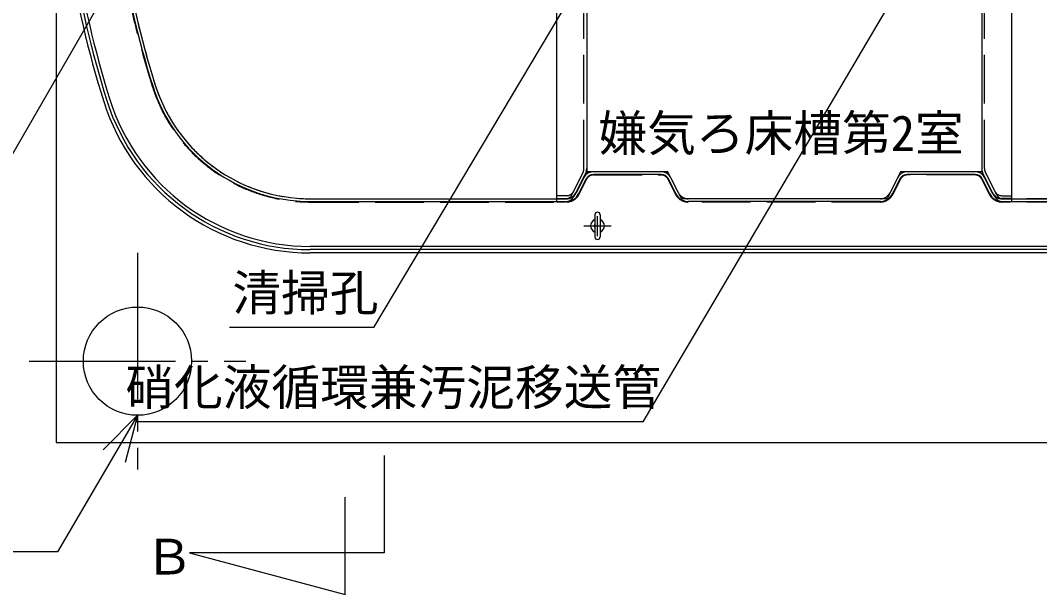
# Model space of a CAD drawing. Units: millimetres, scale not verified. Extents: x -8910 to 8910, y -6308 to 6308.
# Drawn here: x -6140 to -4257, y -695 to 366 of the extents above; entities that cross this region are included whole.
import ezdxf
from ezdxf.enums import TextEntityAlignment as Align

# ---------------------------------------------------------------- set-up
doc = ezdxf.new("R2010")
doc.units = ezdxf.units.MM
doc.header["$LTSCALE"] = 30
for name, pattern in [('CHAIN1', [8, 5, -1, 1, -1]), ('CHAIN2', [12, 9, -1, 1, -1]), ('DASHED3', [4, 3, -1]), ('DOUBLE_CHAIN2', [12.8, 9, -1, 0.6, -0.6, 0.6, -1])]:
    doc.linetypes.add(name, pattern=pattern)
for name, color, linetype, lineweight in [('0-2_空気管', 3, 'Continuous', 25), ('0-4_機器', 2, 'Continuous', 25), ('0-5_文字', 7, 'Continuous', 25), ('0-6_08', 2, 'Continuous', 25)]:
    doc.layers.add(name, color=color, linetype=linetype, lineweight=lineweight)
doc.styles.add('ＭＳ ゴシック', font='')
doc.styles.get('ＭＳ ゴシック').set_extended_font_data('MS Gothic')

msp = doc.modelspace()

# ---------------------------------------------------------------- linework, layer by layer
at = {"layer": '0-2_空気管'}
for p, q in [((-5148.84, 30.67), (-5148.84, 1542.27)), ((-4308.84, 1542.27), (-4308.84, 30.67)), ((-5093.84, 1486.47), (-5093.84, 86.47)), ((-4363.84, 1486.47), (-4363.84, 86.47)), ((-5116.53, 42.11), (-5095.95, 83.25)), ((-5099.37, 75.41), (-5113.32, 47.53)), ((-4956.21, 86.47), (-5081.48, 86.47)), ((-4956.21, 81.47), (-5081.48, 81.47)), ((-4924.37, 47.53), (-4938.32, 75.41)), ((-4519.37, 75.41), (-4533.32, 47.53)), ((-4376.2, 86.47), (-4501.48, 86.47)), ((-4376.2, 81.47), (-4501.48, 81.47)), ((-4341.16, 42.11), (-4361.73, 83.25)), ((-4344.37, 47.53), (-4358.31, 75.41)), ((-5094.9, 73.18), (-5108.84, 45.29)), ((-4928.84, 45.29), (-4942.79, 73.18)), ((-4514.9, 73.18), (-4528.84, 45.29)), ((-4348.84, 45.29), (-4362.79, 73.18)), ((-5604.75, 36.47), (-5131.21, 36.47)), ((-5604.75, 31.47), (-5131.21, 31.47)), ((-5149, 36.68), (-5130.84, 37.16)), ((-5149, 30.66), (-5133.89, 31.06)), ((-4551.21, 36.47), (-4906.48, 36.47)), ((-4551.21, 31.47), (-4906.48, 31.47)), ((-4308.84, 36.68), (-4326.84, 37.16)), ((-4326.48, 36.47), (-3951.21, 36.47)), ((-4326.48, 31.47), (-3951.21, 31.47)), ((-4308.84, 30.67), (-4323.8, 31.06)), ((-5078.85, 6.72), (-5078.85, -33.78)), ((-5068.85, 6.72), (-5068.85, -33.78)), ((-3835.85, -51.53), (-5604.75, -51.53)), ((-3835.85, -57.53), (-5604.75, -57.53)), ((-3835.85, -63.53), (-5604.75, -63.53)), ((-5467.91, -437.67), (-5467.91, -617.67)), ((-5539.91, -694.84), (-5539.91, -514.84))]:
    msp.add_line(p, q, dxfattribs=at)
at = {"layer": '0-2_空気管', "linetype": 'DASHED3'}
for p, q in [((-5098.84, 92.19), (-5098.84, 1480.75)), ((-4358.84, 92.19), (-4358.84, 1480.75)), ((-5093.84, 281.05), (-5093.84, 86.47)), ((-4363.84, 281.05), (-4363.84, 86.47)), ((-5100.43, 85.49), (-5121, 44.34)), ((-5099.37, 75.41), (-5113.32, 47.53)), ((-4956.21, 86.47), (-5081.48, 86.47)), ((-5081.48, 80.47), (-4956.21, 80.47)), ((-4924.37, 47.53), (-4938.32, 75.41)), ((-4519.37, 75.41), (-4533.32, 47.53)), ((-4376.2, 86.47), (-4501.48, 86.47)), ((-4376.2, 80.47), (-4501.48, 80.47)), ((-4344.37, 47.53), (-4358.31, 75.41)), ((-4357.26, 85.49), (-4336.69, 44.34)), ((-5107.95, 44.84), (-5094, 72.73)), ((-4943.68, 72.73), (-4929.74, 44.84)), ((-4514.01, 72.73), (-4527.95, 44.84)), ((-4349.74, 44.84), (-4363.68, 72.73)), ((-5130.97, 42.15), (-5148.84, 41.69)), ((-4326.72, 42.15), (-4308.84, 41.69)), ((-5604.75, 36.47), (-5131.21, 36.47)), ((-5604.75, 30.47), (-5131.21, 30.47)), ((-5134.02, 36.05), (-5148.84, 35.67)), ((-4551.21, 36.47), (-4906.48, 36.47)), ((-4551.21, 30.47), (-4906.48, 30.47)), ((-3951.21, 36.47), (-4326.48, 36.47)), ((-3951.21, 30.47), (-4326.48, 30.47)), ((-4323.66, 36.05), (-4308.84, 35.67))]:
    msp.add_line(p, q, dxfattribs=at)
at = {"layer": '0-2_空気管', "linetype": 'DOUBLE_CHAIN2'}
for p, q in [((-5095.95, 83.25), (-5093.84, 87.47)), ((-5093.84, 92.19), (-5093.84, 87.47)), ((-4918.84, 36.47), (-4924.37, 47.53)), ((-4533.32, 47.53), (-4538.84, 36.47)), ((-4906.48, 36.47), (-4918.84, 36.47)), ((-4538.84, 36.47), (-4551.21, 36.47))]:
    msp.add_line(p, q, dxfattribs=at)
at = {"layer": '0-2_空気管', "linetype": 'CHAIN1'}
for p, q in [((-5073.84, -32.68), (-5073.84, 4.31)), ((-5098.85, -13.53), (-5048.85, -13.53))]:
    msp.add_line(p, q, dxfattribs=at)
at = {"layer": '0-2_空気管', "linetype": 'DOUBLE_CHAIN2'}
for points in [[(-5081.48, 86.47), (-5093.84, 86.47), (-5099.37, 75.41)], [(-4938.32, 75.41), (-4943.84, 86.47), (-4956.21, 86.47)], [(-4501.48, 86.47), (-4513.84, 86.47), (-4519.37, 75.41)], [(-4358.31, 75.41), (-4363.84, 86.47), (-4376.2, 86.47)]]:
    msp.add_lwpolyline(points, dxfattribs=at)
at = {"layer": '0-2_空気管'}
msp.add_lwpolyline([(-5467.91, -617.67), (-5827.91, -617.67), (-5539.91, -694.84)], dxfattribs=at)
for centre, radius, start, end in [((-4173.84, 786.47), 1900, 180, 197.458), ((-4173.84, 786.47), 1894, 180, 197.458), ((-4173.84, 786.47), 1888, 180, 197.458), ((-4173.84, 786.47), 1805, 180, 197.458), ((-4173.84, 786.47), 1800, 180, 197.458), ((-5604.75, 336.47), 305, 197.458, 270), ((-5604.75, 336.47), 300, 197.458, 270), ((-5604.75, 336.47), 400, 197.458, 270), ((-5604.75, 336.47), 394, 197.458, 270), ((-5604.75, 336.47), 388, 197.458, 270), ((-5081.48, 66.47), 20, 90, 153.435), ((-5113.84, 92.19), 20, 333.436, 0), ((-5081.48, 66.47), 15, 90, 153.435), ((-4956.21, 66.47), 20, 26.565, 90), ((-4956.21, 66.47), 15, 26.565, 90), ((-4501.48, 66.47), 20, 90, 153.435), ((-4501.48, 66.47), 15, 90, 153.435), ((-4376.2, 66.47), 20, 26.565, 90), ((-4376.2, 66.47), 15, 26.565, 90), ((-4343.84, 92.19), 20, 180, 206.564), ((-5134.41, 51.05), 20, 271.5, 333.436), ((-5131.2, 56.47), 25, 270, 333.435), ((-5131.37, 57.15), 20, 271.5, 333.436), ((-4906.48, 56.47), 25, 206.565, 270), ((-4906.48, 56.47), 20, 206.565, 270), ((-4551.21, 56.47), 20, 270, 333.435), ((-4551.21, 56.47), 25, 270, 333.435), ((-4326.48, 56.47), 25, 206.565, 270), ((-4326.48, 56.47), 20, 206.565, 270), ((-4326.32, 57.15), 20, 206.564, 268.5), ((-4323.27, 51.05), 20, 206.564, 268.5), ((-5073.84, 6.72), 5, 0, 180), ((-5073.84, -13.53), 12.75, 113.089, 246.911), ((-5073.84, -13.53), 6, 146.443, 213.557), ((-5073.84, -13.53), 12.75, 293.089, 66.911), ((-5073.84, -13.53), 6, 326.443, 33.557), ((-5073.84, -33.78), 5, 180, 0)]:
    msp.add_arc(centre, radius, start, end, dxfattribs=at)
at = {"layer": '0-2_空気管', "linetype": 'DASHED3'}
for centre, radius, start, end in [((-4173.84, 786.47), 1806, 180, 197.458), ((-4173.84, 786.47), 1800, 180, 197.458), ((-5604.75, 336.47), 300, 197.458, 270), ((-5604.75, 336.47), 306, 197.458, 270), ((-5113.84, 92.19), 15, 333.436, 0), ((-5081.48, 66.47), 20, 90, 153.435), ((-5081.48, 66.47), 14, 90, 153.435), ((-4956.21, 66.47), 20, 26.565, 90), ((-4956.21, 66.47), 14, 26.565, 90), ((-4501.48, 66.47), 20, 90, 153.435), ((-4501.48, 66.47), 14, 90, 153.435), ((-4376.2, 66.47), 20, 26.565, 90), ((-4376.2, 66.47), 14, 26.565, 90), ((-4343.84, 92.19), 15, 180, 206.564), ((-5134.41, 51.05), 15, 271.5, 333.436), ((-5131.2, 56.47), 20, 270, 333.435), ((-5131.2, 56.47), 26, 270, 333.435), ((-5131.37, 57.15), 15, 271.5, 333.436), ((-4906.48, 56.47), 26, 206.565, 270), ((-4906.48, 56.47), 20, 206.565, 270), ((-4551.21, 56.47), 20, 270, 333.435), ((-4551.21, 56.47), 26, 270, 333.435), ((-4326.48, 56.47), 26, 206.565, 270), ((-4326.48, 56.47), 20, 206.565, 270), ((-4326.32, 57.15), 15, 206.564, 268.5), ((-4323.27, 51.05), 15, 206.564, 268.5)]:
    msp.add_arc(centre, radius, start, end, dxfattribs=at)
at = {"layer": '0-4_機器'}
for p, q in [((-6073.84, 1986.47), (-6073.84, -413.53)), ((-6073.84, -413.53), (-3273.85, -413.53))]:
    msp.add_line(p, q, dxfattribs=at)
at = {"layer": '0-4_機器', "linetype": 'CHAIN2'}
for p, q in [((-5923.84, -63.53), (-5923.84, -463.53)), ((-6123.84, -263.53), (-5723.84, -263.53))]:
    msp.add_line(p, q, dxfattribs=at)
at = {"layer": '0-4_機器'}
msp.add_circle((-5923.84, -263.53), 100, dxfattribs=at)
at = {"layer": '0-5_文字', "color": 3}
for p, q in [((-4989.34, -375.56), (-4321.42, 757.66)), ((-5050.68, 531.93), (-5487.55, -201.09)), ((-5487.55, -201.09), (-5753.55, -201.09)), ((-4989.34, -375.56), (-5927.34, -375.56))]:
    msp.add_line(p, q, dxfattribs=at)
msp.add_lwpolyline([(-5899.83, 561.64), (-6354.99, -226.73), (-6620.99, -226.73)], dxfattribs=at)
at = {"layer": '0-6_08', "color": 4}
for p, q in [((-5923.84, -363.53), (-6071.83, -615.54)), ((-5923.84, -363.53), (-5987.15, -427.51)), ((-5923.84, -363.53), (-5946.68, -450.59)), ((-6071.83, -615.54), (-6433.52, -615.54))]:
    msp.add_line(p, q, dxfattribs=at)

# ---------------------------------------------------------------- texts
at = {"layer": '0-2_空気管', "color": 4, "style": 'ＭＳ ゴシック'}
msp.add_text('Ｂ', height=65.98, dxfattribs=at).set_placement((-5910.34, -677.52), align=Align.BOTTOM_LEFT)
at = {"layer": '0-5_文字', "color": 4, "style": 'ＭＳ ゴシック'}
for s, p in [('嫌気ろ床槽第2室', (-5072.04, 105.01)), ('清掃孔', (-5748.55, -190.09)), ('硝化液循環兼汚泥移送管', (-5946.34, -364.56))]:
    msp.add_text(s, height=65.98, dxfattribs=at).set_placement(p, align=Align.BOTTOM_LEFT)

doc.saveas('drawing.dxf')
